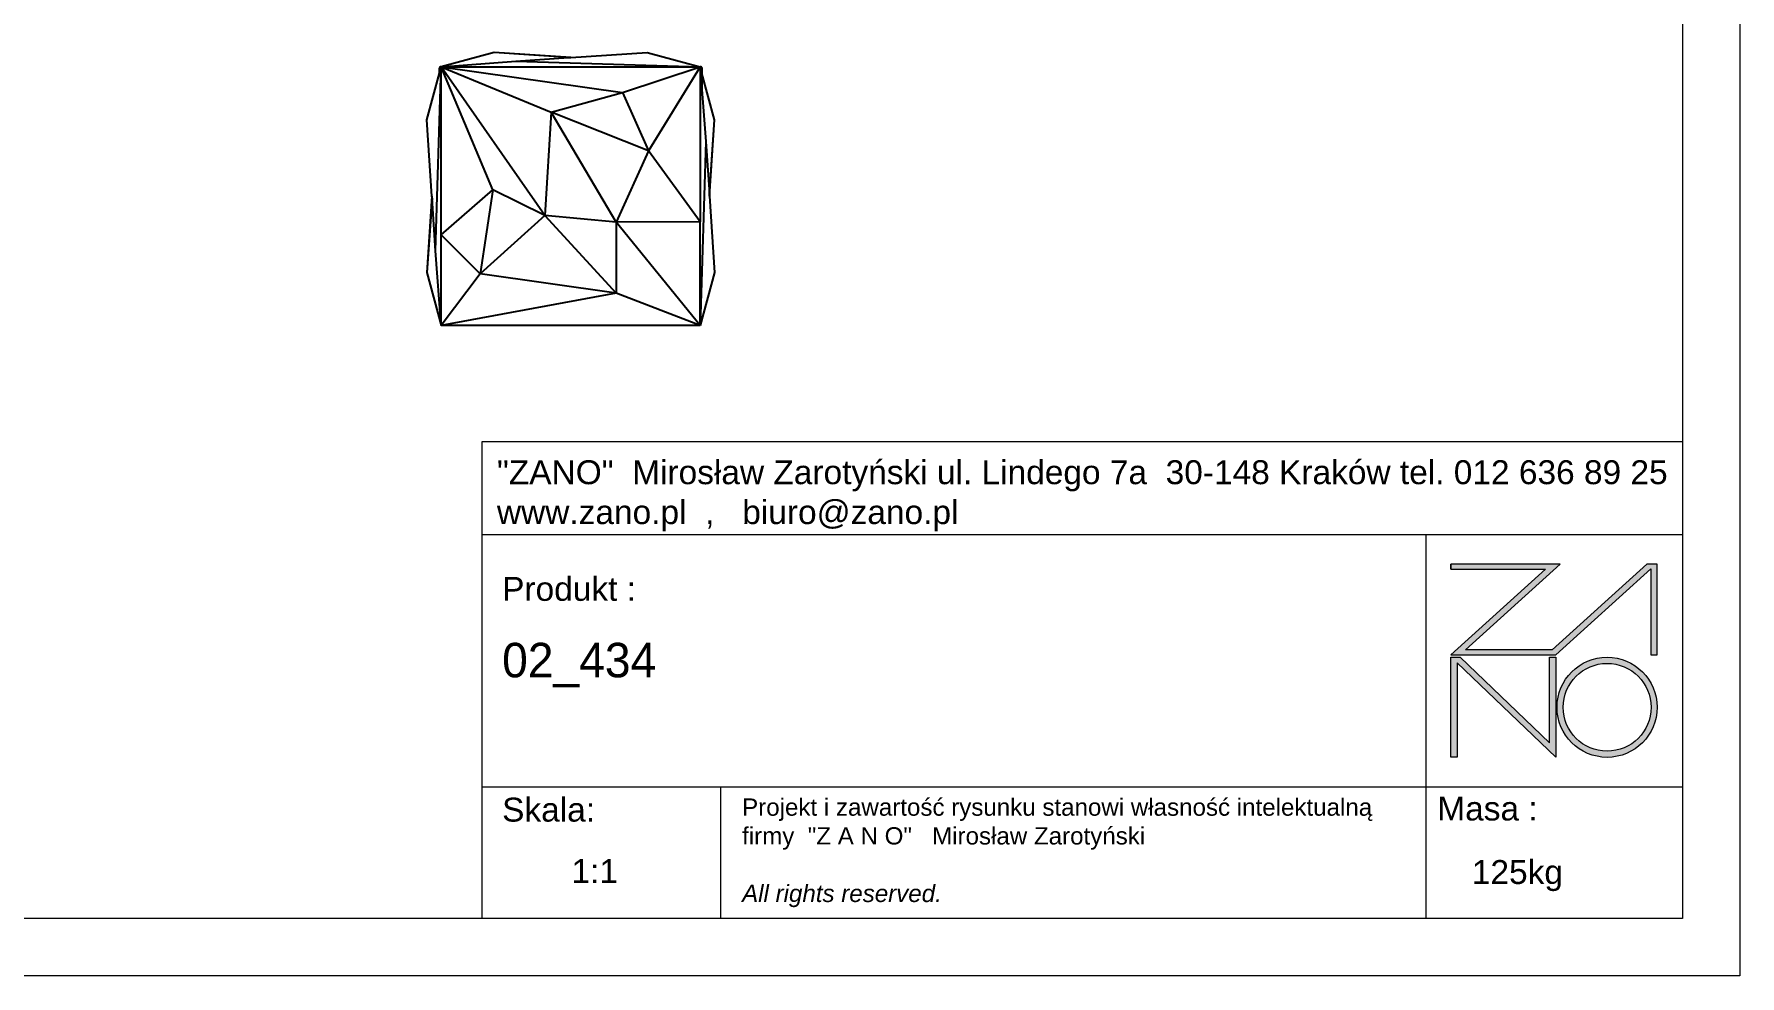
# Model space of a CAD drawing. Header units: millimetres. Extents: x 3440 to 9380, y -3644 to 556.
# Drawn here: x 6417 to 9380, y -3644 to -2007 of the extents above; entities that cross this region are included whole.
import ezdxf

# ---------------------------------------------------------------- set-up
doc = ezdxf.new("R2010")
doc.units = ezdxf.units.MM
doc.layers.add('tabelka', color=155, linetype='Continuous')

# ---------------------------------------------------------------- blocks, each defined once
blk = doc.blocks.new('zano')
at = {"layer": 'Defpoints', "lineweight": 5}
for points in [[(6270.2, 3716.2), (6270.2, 3707.4), (6434.8, 3707.4), (6270.2, 3558.4), (6452.4, 3558.4), (6617.9, 3708.2), (6617.9, 3558.4), (6628.6, 3558.4), (6628.6, 3716.2), (6610.7, 3716.2), (6446.1, 3567.2), (6295.4, 3567.2), (6459.9, 3716.2), (6270.2, 3716.2), (6270.2, 3707.4)], [(6270.2, 3554.4), (6286.2, 3554.4), (6441.7, 3405.6), (6441.7, 3554.4), (6452.4, 3554.4), (6452.4, 3380.5), (6281, 3544.6), (6281, 3380.5), (6270.2, 3380.5)]]:
    blk.add_hatch(color=251, dxfattribs=at).paths.add_polyline_path(points)
h = blk.add_hatch(color=251, dxfattribs=at)
h.paths.add_polyline_path([(6454.7, 3467.4, 1), (6628.6, 3467.4, 1)])
h.paths.add_polyline_path([(6617.9, 3467.4, -1), (6465.4, 3467.4, -1)], flags=16)
at = {"layer": 'Defpoints', "color": 251, "lineweight": 5}
blk.add_lwpolyline([(6434.8, 3707.4), (6270.2, 3558.4), (6452.4, 3558.4), (6617.9, 3708.2), (6617.9, 3558.4), (6628.6, 3558.4), (6628.6, 3716.2), (6610.7, 3716.2), (6446.1, 3567.2), (6295.4, 3567.2), (6459.9, 3716.2), (6270.2, 3716.2), (6270.2, 3707.4), (6432.1, 3707.4)], dxfattribs=at)
for points in [[(6270.2, 3716.2), (6270.2, 3707.4), (6434.8, 3707.4), (6270.2, 3558.4), (6452.4, 3558.4), (6617.9, 3708.2), (6617.9, 3558.4), (6628.6, 3558.4), (6628.6, 3716.2), (6610.7, 3716.2), (6446.1, 3567.2), (6295.4, 3567.2), (6459.9, 3716.2), (6270.2, 3716.2), (6270.2, 3707.4)], [(6270.2, 3554.4), (6286.2, 3554.4), (6441.7, 3405.6), (6441.7, 3554.4), (6452.4, 3554.4), (6452.4, 3380.5), (6281, 3544.6), (6281, 3380.5), (6270.2, 3380.5)]]:
    blk.add_lwpolyline(points, close=True, dxfattribs=at)
for radius in [87, 76.3]:
    blk.add_circle((6541.7, 3467.4), radius, dxfattribs=at)
blk = doc.blocks.new('TABELA')
at = {"layer": 'tabelka', "lineweight": 5}
for p, q in [((4587.4, 3929.4), (6672.4, 3929.4)), ((4587.4, 3767.6), (4587.4, 3929.4)), ((4587.4, 3929.4), (6672.4, 3929.4)), ((6226.5, 3767.6), (6226.5, 3329)), ((4587.4, 3329), (6672.4, 3329)), ((5001.6, 3329), (5001.6, 3100.4)), ((6226.5, 3329), (6226.5, 3100.4))]:
    blk.add_line(p, q, dxfattribs=at)
blk.add_lwpolyline([(4587.4, 3767.6), (6672.4, 3767.6), (6672.4, 3100.4), (4587.4, 3100.4)], close=True, dxfattribs=at)
blk.add_blockref('zano', (0, 0))
at = {"layer": 'tabelka', "lineweight": 5, "attachment_point": 1}
for s, insert, char_height, width in [('{\\fArial|b0|i0|c238|p34;"ZANO"  Mirosław Zarotyński ul. Lindego 7a  30-148 Kraków tel. 012 636 89 25\\Pwww.zano.pl  ,   biuro@zano.pl}', (4613, 3896.9), 41.595, 2040.38), ('{\\fArial|b0|i0|c238|p34;Produkt : }', (4622, 3694.1), 41.595, 265.273), ('{\\fCentury Gothic|b0|i0|c238|p34;02_434 }', (4622, 3579.5), 60, 713.135), ('{\\fArial|b0|i0|c238|p34;Skala: }', (4622, 3310.3), 41.595, 191.675), ('{\\fArial|b0|i0|c238|p34;Masa :}', (6246.7, 3312.2), 41.595, 200.457), ('{\\fArial|b0|i0|c238|p34;1:1}', (4742.5, 3203.5), 41.595, 42.482), ('{\\fArial|b0|i0|c238|p34;125kg}', (6306.7, 3201.8), 41.595, 42.482)]:
    blk.add_mtext(s, dxfattribs=dict(at, insert=insert, char_height=char_height, width=width))
at = {"layer": 'tabelka', "color": 1, "lineweight": 5, "insert": (5038.9, 3308.9), "char_height": 30, "width": 1186.12, "attachment_point": 1}
blk.add_mtext('{\\fArial|b0|i0|c0|p34;Projekt i zawartość rysunku stanowi własność intelektualną firmy \\fArial|b0|i0|c238|p34; "Z A N O"   Mirosław Zarotyński\\fArial|b0|i1|c238|p34;\\P\\PAll rights reserved.}', dxfattribs=at)

msp = doc.modelspace()

# ---------------------------------------------------------------- linework, layer by layer
for p, q in [((7215.9, -2038.6), (7123.7, -2063.5)), ((7345, -2047.6), (7215.9, -2038.6)), ((7348.7, -2047.4), (7215.9, -2038.6)), ((7348.7, -2047.4), (7481.5, -2038.6)), ((7481.5, -2038.6), (7573.7, -2063.5)), ((7113.8, -2383.7), (7123.7, -2063.6)), ((7120.9, -2065.4), (7120.7, -2066.5)), ((7120.9, -2065.7), (7120.7, -2066.5)), ((7120.8, -2065.7), (7120.7, -2066.5)), ((7120.7, -2066.5), (7120.9, -2066.1)), ((7120.7, -2074.6), (7120.7, -2066.5)), ((7120.8, -2066.5), (7120.7, -2066.5)), ((7120.7, -2074.6), (7120.8, -2074.2)), ((7120.9, -2065.4), (7120.8, -2065.7)), ((7120.9, -2066.1), (7120.8, -2066.5)), ((7121.1, -2066.5), (7120.8, -2066.5)), ((7120.8, -2066.5), (7120.8, -2074.2)), ((7120.8, -2074.2), (7121.1, -2073.1)), ((7121.6, -2064.5), (7120.9, -2065.4)), ((7121.3, -2064.8), (7120.9, -2065.4)), ((7121.6, -2065), (7120.9, -2065.7)), ((7121.1, -2065), (7120.9, -2065.4)), ((7120.9, -2065.4), (7120.9, -2065.7)), ((7120.9, -2065.7), (7120.9, -2066.1)), ((7120.9, -2066.1), (7121.6, -2065.7)), ((7120.9, -2066.1), (7121.1, -2066.5)), ((7121.6, -2064.4), (7121.1, -2065)), ((7121.3, -2064.8), (7121.1, -2065)), ((7121.6, -2065.7), (7121.1, -2066.5)), ((7121.1, -2066.5), (7121.1, -2073.1)), ((7121.6, -2066.5), (7121.1, -2066.5)), ((7121.1, -2073.1), (7121.6, -2071.4)), ((7121.6, -2064.4), (7121.3, -2064.8)), ((7122.6, -2063.9), (7121.6, -2064.5)), ((7122.2, -2063.9), (7121.6, -2064.4)), ((7121.6, -2064.4), (7121.9, -2064.3)), ((7121.9, -2064.3), (7121.6, -2064.5)), ((7121.6, -2064.4), (7121.6, -2064.5)), ((7122.6, -2064.5), (7121.6, -2065)), ((7121.6, -2064.5), (7121.6, -2065)), ((7121.6, -2065), (7121.6, -2065.7)), ((7121.6, -2065.7), (7122.6, -2065.4)), ((7121.6, -2066.5), (7122.6, -2065.4)), ((7121.6, -2065.7), (7121.6, -2066.5)), ((7121.6, -2071.4), (7121.6, -2066.5)), ((7122.2, -2066.5), (7121.6, -2066.5)), ((7121.6, -2071.4), (7122.2, -2069.1)), ((7122.2, -2063.9), (7121.9, -2064.3)), ((7122.9, -2063.6), (7122.2, -2063.9)), ((7122.2, -2063.9), (7122.6, -2063.9)), ((7122.6, -2065.4), (7122.2, -2066.5)), ((7122.9, -2066.5), (7122.2, -2066.5)), ((7122.2, -2066.5), (7122.2, -2069.1)), ((7122.2, -2069.1), (7122.9, -2066.5)), ((7123.7, -2063.6), (7122.6, -2063.9)), ((7122.6, -2063.9), (7122.9, -2063.6)), ((7122.6, -2064.5), (7122.6, -2063.9)), ((7123.6, -2063.9), (7122.6, -2063.9)), ((7123.2, -2064.2), (7122.6, -2063.9)), ((7123.5, -2064.4), (7122.6, -2064.5)), ((7122.6, -2065.4), (7122.6, -2064.5)), ((7123.3, -2064.9), (7122.6, -2064.5)), ((7123.2, -2065.2), (7122.6, -2065.4)), ((7122.9, -2066.5), (7122.6, -2065.4)), ((7122.6, -2065.4), (7123.1, -2065.6)), ((7123.7, -2063.5), (7122.9, -2063.6)), ((7122.9, -2063.6), (7123.7, -2063.6)), ((7122.9, -2066.5), (7123.1, -2065.6)), ((7122.9, -2066.5), (7122.9, -2066.5)), ((7123.1, -2065.6), (7123.2, -2065.2)), ((7123.6, -2064), (7123.2, -2064.2)), ((7123.5, -2064.3), (7123.2, -2064.2)), ((7123.2, -2065.2), (7123.3, -2064.9)), ((7123.3, -2064.9), (7123.5, -2064.4)), ((7123.5, -2064.3), (7123.6, -2064)), ((7123.5, -2064.4), (7123.5, -2064.3)), ((7123.6, -2063.9), (7123.7, -2063.6)), ((7123.6, -2064), (7123.6, -2063.9)), ((7123.7, -2063.5), (7253.5, -2053.6)), ((7123.7, -2063.5), (7573.7, -2063.5)), ((7123.7, -2063.5), (7438.7, -2108.5)), ((7213.7, -2277.3), (7123.7, -2063.5)), ((7123.7, -2063.5), (7315, -2142.3)), ((7303.7, -2322.3), (7123.7, -2063.5)), ((7123.7, -2063.6), (7123.7, -2063.5)), ((7123.7, -2063.6), (7123.7, -2063.6)), ((7123.7, -2356), (7123.7, -2063.6)), ((7253.5, -2053.6), (7345, -2047.6)), ((7253.5, -2053.6), (7573.7, -2063.5)), ((7345, -2047.6), (7348.7, -2047.4)), ((7438.7, -2108.5), (7573.7, -2063.5)), ((7573.7, -2063.5), (7483.7, -2209.8)), ((7573.7, -2063.5), (7574.5, -2063.6)), ((7573.7, -2063.5), (7573.7, -2063.6)), ((7573.7, -2063.6), (7574.5, -2063.6)), ((7574.8, -2063.9), (7573.7, -2063.6)), ((7573.7, -2063.6), (7573.7, -2063.9)), ((7573.7, -2063.9), (7574.8, -2063.9)), ((7573.7, -2063.9), (7574.8, -2064.5)), ((7573.7, -2063.9), (7573.7, -2333.4)), ((7573.7, -2063.9), (7573.8, -2064.4)), ((7573.8, -2064.4), (7574.8, -2064.5)), ((7573.8, -2064.4), (7573.8, -2064.5)), ((7573.8, -2064.5), (7574.8, -2065.4)), ((7573.8, -2064.5), (7573.8, -2065.1)), ((7573.8, -2065.1), (7574.8, -2065.4)), ((7573.8, -2065.1), (7573.9, -2065.7)), ((7573.9, -2065.7), (7574.8, -2065.4)), ((7573.9, -2065.7), (7573.9, -2065.9)), ((7573.9, -2065.9), (7574.5, -2066.5)), ((7573.9, -2065.9), (7573.9, -2066.5)), ((7573.9, -2066.5), (7574.5, -2066.5)), ((7573.9, -2066.5), (7574.5, -2073.7)), ((7574.5, -2063.6), (7575.2, -2063.9)), ((7574.5, -2063.6), (7574.8, -2063.9)), ((7574.8, -2065.4), (7574.5, -2066.5)), ((7574.5, -2066.5), (7575.2, -2066.5)), ((7574.5, -2066.5), (7574.5, -2073.7)), ((7574.5, -2073.7), (7575.2, -2083.2)), ((7575.8, -2064.5), (7574.8, -2063.9)), ((7574.8, -2063.9), (7574.8, -2064.5)), ((7574.8, -2063.9), (7575.2, -2063.9)), ((7575.8, -2064.4), (7574.8, -2063.9)), ((7574.8, -2064.5), (7575.8, -2065)), ((7574.8, -2064.5), (7574.8, -2065.4)), ((7574.8, -2065.4), (7575.8, -2065.7)), ((7575.2, -2066.5), (7574.8, -2065.4)), ((7575.2, -2063.9), (7575.8, -2064.4)), ((7575.2, -2066.5), (7575.8, -2065.7)), ((7575.2, -2066.5), (7575.8, -2066.5)), ((7575.2, -2066.5), (7575.2, -2083.2)), ((7575.8, -2064.4), (7576.3, -2065)), ((7575.8, -2064.5), (7575.8, -2064.4)), ((7575.8, -2065), (7575.8, -2064.5)), ((7576.5, -2065.4), (7575.8, -2064.5)), ((7575.8, -2064.5), (7576.3, -2065)), ((7575.8, -2065), (7576.5, -2065.7)), ((7575.8, -2065.7), (7575.8, -2065)), ((7575.8, -2065.7), (7576.5, -2066.1)), ((7575.8, -2066.5), (7575.8, -2065.7)), ((7575.8, -2066.5), (7576.2, -2066.3)), ((7575.8, -2066.5), (7576.3, -2066.5)), ((7575.8, -2091.4), (7575.8, -2066.5)), ((7576.2, -2066.3), (7576.5, -2066.1)), ((7576.2, -2066.3), (7576.3, -2066.5)), ((7576.5, -2065.4), (7576.3, -2065)), ((7576.5, -2066.1), (7576.3, -2066.5)), ((7576.3, -2066.5), (7576.6, -2066.5)), ((7576.3, -2066.5), (7576.3, -2097.7)), ((7576.5, -2065.4), (7576.7, -2066.5)), ((7576.5, -2065.7), (7576.5, -2065.4)), ((7576.5, -2065.4), (7576.6, -2065.7)), ((7576.5, -2065.7), (7576.7, -2066.5)), ((7576.5, -2066.1), (7576.5, -2065.7)), ((7576.5, -2066.1), (7576.7, -2066.5)), ((7576.5, -2066.1), (7576.6, -2066.5)), ((7576.6, -2065.7), (7576.7, -2066.5)), ((7576.6, -2066.5), (7576.7, -2066.5)), ((7576.6, -2101.6), (7576.6, -2066.5)), ((7576.7, -2074.6), (7576.7, -2066.5)), ((7098.8, -2155.7), (7120.7, -2074.6)), ((7575.2, -2083.2), (7575.8, -2091.4)), ((7575.8, -2091.4), (7576.3, -2097.7)), ((7576.3, -2097.7), (7576.6, -2101.6)), ((7576.6, -2101.6), (7576.7, -2103)), ((7598.6, -2155.7), (7576.7, -2074.6)), ((7576.7, -2103), (7576.7, -2074.6)), ((7576.7, -2103), (7583.6, -2193.3)), ((7315, -2142.3), (7438.7, -2108.5)), ((7438.7, -2108.5), (7483.7, -2209.8)), ((7107.6, -2288.5), (7098.8, -2155.7)), ((7315, -2142.3), (7303.7, -2322.3)), ((7427.5, -2333.5), (7315, -2142.3)), ((7483.7, -2209.8), (7315, -2142.3)), ((7589.6, -2284.8), (7598.6, -2155.7)), ((7589.8, -2288.5), (7598.6, -2155.7)), ((7483.7, -2209.8), (7427.5, -2333.5)), ((7573.7, -2333.4), (7483.7, -2209.8)), ((7583.6, -2193.3), (7573.7, -2513.5)), ((7583.6, -2193.3), (7589.6, -2284.8)), ((7123.7, -2356), (7213.7, -2277.3)), ((7213.7, -2277.3), (7191.2, -2423.5)), ((7303.7, -2322.3), (7213.7, -2277.3)), ((7107.6, -2288.5), (7098.8, -2421.3)), ((7107.8, -2292.2), (7098.8, -2421.3)), ((7107.8, -2292.2), (7107.6, -2288.5)), ((7113.8, -2383.7), (7107.8, -2292.2)), ((7589.6, -2284.8), (7589.8, -2288.5)), ((7589.8, -2288.5), (7598.6, -2421.3)), ((7303.7, -2322.3), (7191.2, -2423.5)), ((7427.5, -2333.5), (7303.7, -2322.3)), ((7303.7, -2322.3), (7427.5, -2457.3)), ((7573.7, -2333.4), (7427.5, -2333.5)), ((7427.5, -2333.5), (7427.5, -2457.3)), ((7573.7, -2513.5), (7427.5, -2333.5)), ((7573.7, -2513.5), (7573.7, -2333.4)), ((7123.7, -2513.5), (7123.7, -2356)), ((7191.2, -2423.5), (7123.7, -2356)), ((7123.7, -2513.5), (7113.8, -2383.7)), ((7098.8, -2421.3), (7123.7, -2513.5)), ((7191.2, -2423.5), (7123.7, -2513.5)), ((7427.5, -2457.3), (7191.2, -2423.5)), ((7598.6, -2421.3), (7573.7, -2513.5)), ((7427.5, -2457.3), (7123.7, -2513.5)), ((7573.7, -2513.5), (7427.5, -2457.3)), ((7573.7, -2513.5), (7123.7, -2513.5))]:
    msp.add_line(p, q)
at = {"layer": 'tabelka', "lineweight": 5}
for points in [[(3440, 555.8), (9380, 555.8), (9380, -3644.2), (3440, -3644.2)], [(3540, 455.8), (9280, 455.8), (9280, -3544.2), (3540, -3544.2)]]:
    msp.add_lwpolyline(points, close=True, dxfattribs=at)

# ---------------------------------------------------------------- block references
msp.add_blockref('TABELA', (2607.6, -6644.6))

doc.saveas('drawing.dxf')
